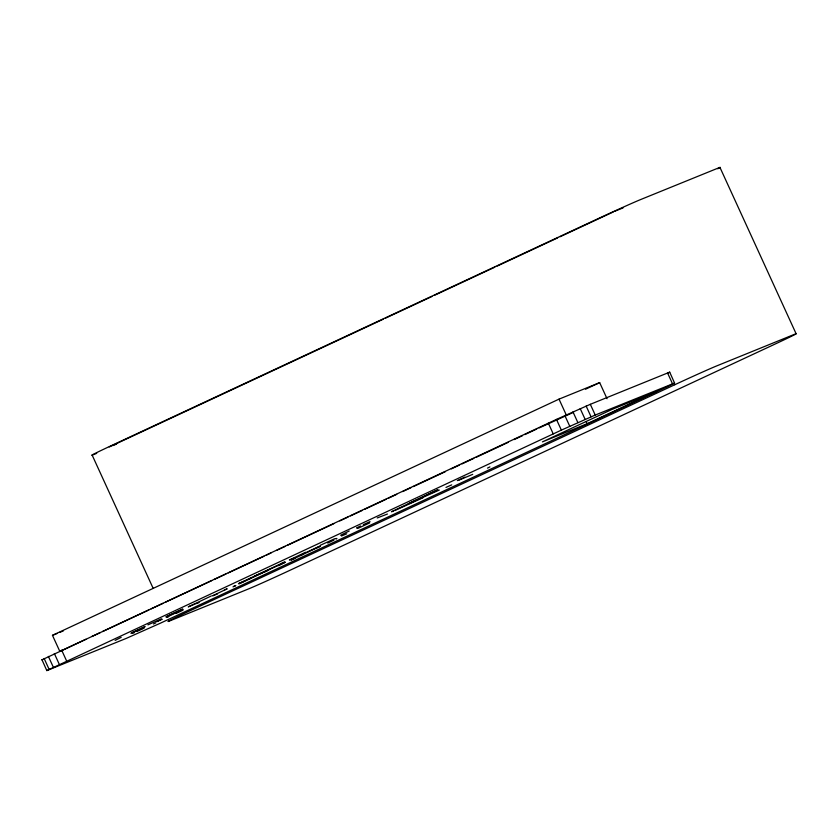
<?xml version="1.0" encoding="UTF-8"?>
<svg xmlns="http://www.w3.org/2000/svg" width="838" height="838" viewBox="0 0 838 838"><rect width="100%" height="100%" fill="white"/><g stroke="black" fill="none" stroke-linecap="round" stroke-linejoin="round"><path stroke-width="1.26" d="M41.9 659.862L556.453 419.398L590.319 404.314L669.698 372.145L674.569 383.071L668.127 386.339L160.058 623.336L126.192 638.42L46.813 670.589L41.931 659.663M46.813 670.589L561.366 430.124L595.231 415.051L674.569 383.071M669.698 372.145L667.446 373.518M145.152 626.646L135.924 631.443M336.258 538.897L336.907 538.467L334.708 538.74L320.326 545.276M165.798 616.862L182.632 609.1L166.49 616.674M239.354 583.803L268.83 569.882L264.651 571.925M115.141 640.379L121.185 637.362M340.637 535.231L349.237 530.999M487.507 468.117L489.895 466.892M459.109 480.069L472.726 474.36M319.529 546.25L306.457 552.326M131.692 632.732L144.628 626.74M256.061 575.434L254.951 576.02L285.412 562.172L278.52 565.65M182.988 610.179L176.127 613.406M333.953 540.081L327.752 543.076M281.715 563.429L284.511 562.057L238.432 583.698L244.748 580.996M144.105 628.102L137.097 631.402M233.016 586.883L235.834 585.511L233.519 586.474M360.529 525.96L356.579 527.94L357.596 528.202M153.469 623.975L155.899 622.823M369.684 522.912L358.287 528.181M109.254 446.979L383.291 319.194M385.658 318.084L431.926 296.516M434.304 295.405L494.797 267.196M497.175 266.086L557.679 237.877M560.046 236.766L613.426 211.878M85.937 639.268L59.844 651.44L52.469 635.34L559.019 399.139L599.673 382.631L607.037 398.72M585.532 389.22L599.673 382.631M91.866 636.503L100.172 632.627M102.55 631.527L148.808 609.949M151.186 608.838L163.043 603.308M165.421 602.208L211.689 580.629M214.057 579.529L225.925 573.988M228.292 572.888L263.886 556.296M266.254 555.185L270.999 552.975M276.928 550.21L285.234 546.334M287.612 545.224L333.88 523.656M339.809 520.89L348.116 517.015M350.483 515.904L362.351 510.373M364.719 509.274L386.077 499.312M388.444 498.212L396.751 494.336M402.68 491.571L410.987 487.695M413.354 486.595L445.387 471.658M451.315 468.892L459.622 465.017M462 463.906L473.858 458.376M476.235 457.276L508.257 442.338M514.197 439.573L522.493 435.697M524.871 434.587L536.729 429.056M539.106 427.956L573.559 412.317M457.286 480.614L464.839 477.126M363.315 524.651L370.04 521.613M138.207 630.145L130.906 633.277M138.825 630.071L143.686 627.84M587.145 423.714L656.667 391.294L611.95 409.457L542.427 441.877L587.145 423.714L586.16 421.566M147.907 624.876L160.875 619.114L161.619 619.114L156.727 621.628L162.226 619.282M302.937 554.295L300.297 555.5M249.881 578.649L251.494 577.906M217.471 593.933L212.569 595.828L227.182 588.779L224.364 589.994M316.272 548.073L320.252 546.271L291.069 560.056L294.756 558.464M377.215 517.957L387.439 514.04M451.713 484.877L445.973 487.423M346.723 533.796L341.475 535.995M294.725 558.024L289.393 559.973L305.535 552.263M394.729 510.583L422.939 497.762M134.509 632.585L132.53 633.423M211.427 595.902L188.257 606.88L195.924 603.549M614.621 211.323L623.074 207.887M112.9 445.565L116.524 444.098M96.716 453.337L94.306 454.322A35.406 0.618 -24.6 0 1 111.904 445.376L598.583 218.435A35.406 0.618 -24.6 0 1 640.578 199.58L717.81 168.218A35.406 0.618 -24.6 0 1 717.705 168.784M52.469 635.34L57.277 633.392M59.687 632.418L63.29 630.951M199.119 602.553L196.563 603.57M393.399 511.138L391.493 511.735L435.446 490.817L437.897 489.78L408.211 503.91L439.311 490.062M168.648 616.695L166.804 617.145L182.998 609.404M719.957 167.411L796.1 333.723M667.551 372.952L672.464 383.678M590.319 404.314L595.231 415.051M586.15 406.074L591.062 416.8M580.231 408.651L585.144 419.388M572.972 411.887L577.885 422.614M559.019 399.139L566.394 415.229M564.854 415.554L569.767 426.28M556.453 419.398L561.366 430.124M548.324 423.159L553.237 433.895M92.159 455.128L153.082 588.182M61.645 650.11L66.558 660.836M54.344 653.535L59.257 664.262M48.374 656.395L53.286 667.121M44.142 658.479L49.054 669.216M674.737 384.747L188.047 611.688A35.406 0.618 -24.6 0 0 170.449 620.633L247.681 589.271A35.406 0.618 -24.6 0 0 289.676 570.427L776.355 343.475A35.406 0.618 -24.6 0 0 793.963 334.54L716.72 365.902A35.406 0.618 -24.6 0 0 674.737 384.747"/></g></svg>
